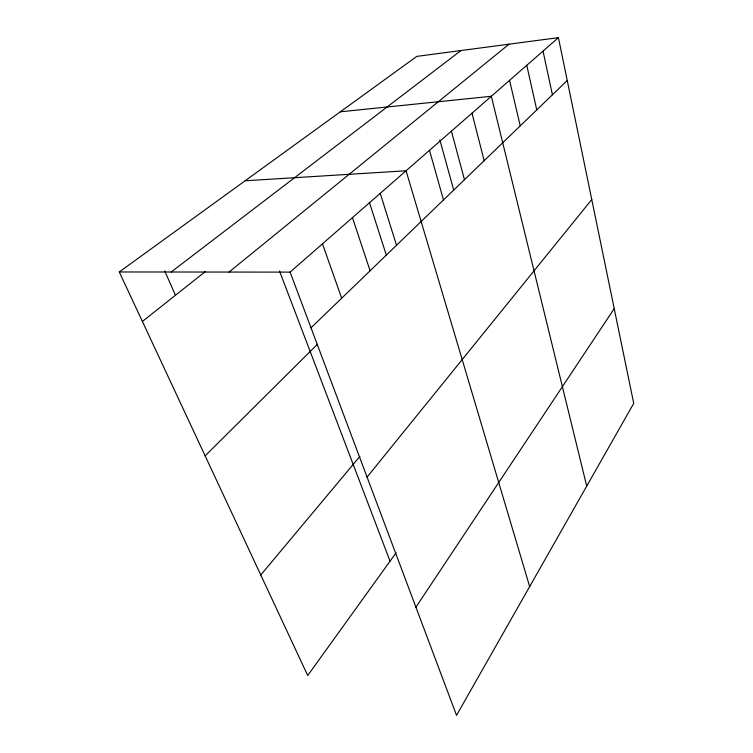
<?xml version="1.0" encoding="UTF-8"?>
<svg xmlns="http://www.w3.org/2000/svg" width="753" height="753" viewBox="0 0 753 753"><rect width="100%" height="100%" fill="white"/><g stroke="black" fill="none" stroke-linecap="round" stroke-linejoin="round"><path stroke-width="1.13" d="M415.92 607.191L614.213 308.626M396.106 552.74L307.723 675.526L119.275 271.965L416.823 56.381L558.425 37.65L633.725 403.363L456.534 715.35L290.103 272.115L119.275 271.965M367.069 477.101L591.754 199.545M260.773 574.981L359.934 456.346M205.136 455.847L317.484 344.234M311.017 327.8L567.244 80.486M290.103 272.115L558.425 37.65M229.053 272.059L509.037 44.182M142.392 321.465L205.456 271.494M171.166 272.012L460.968 50.536M340.318 111.811L491.342 96.271L586.719 486.127M245.13 180.776L406.065 170.78L529.66 586.587M164.738 271.033L175.458 295.261M279.523 271.042L390.035 561.173M322.491 243.821L341.674 298.207M352.442 217.645L370.099 270.769M369.356 202.275L386.421 255.427M380.227 193.361L396.52 245.271M429.483 150.318L443.489 199.931M439.865 139.917L453.711 190.132M451.414 131.163L464.46 179.694M471.99 113.176L484.16 160.671M509.565 80.336L520.219 125.873M526.771 65.304L536.757 109.91M543.026 51.1L552.41 94.803"/></g></svg>
